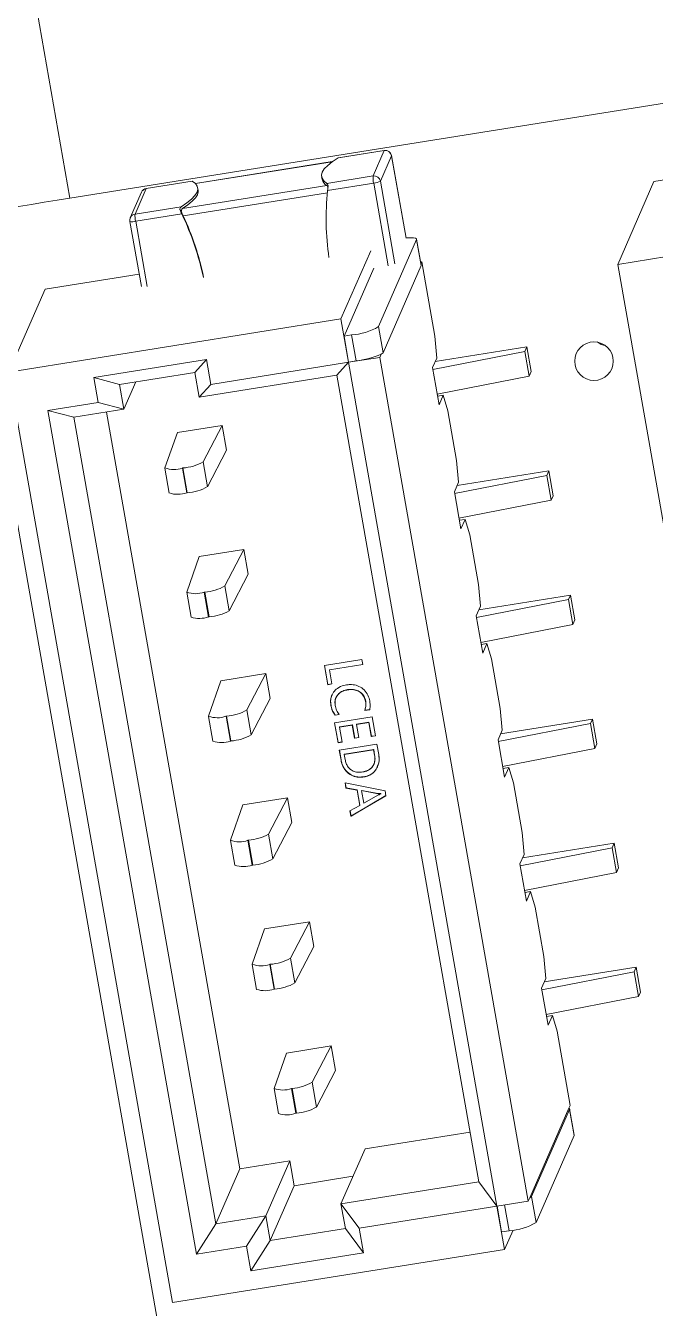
# Model space of a CAD drawing. Header units: millimetres. Extents: x 0 to 1189, y 0 to 841.
# Drawn here: x 473.236 to 474.224, y 441.702 to 443.715 of the extents above; entities that cross this region are included whole.
import ezdxf

# ---------------------------------------------------------------- set-up
doc = ezdxf.new("R2010")
doc.units = ezdxf.units.MM
doc.layers.get('0').update_dxf_attribs({"lineweight": 18})

msp = doc.modelspace()

# ---------------------------------------------------------------- linework, layer by layer
at = {"color": 7, "linetype": 'Continuous', "lineweight": 15}
for p, q in [((473.2025, 444.0277), (473.3053, 443.4437)), ((474.6808, 443.6639), (473.3053, 443.4437)), ((473.726, 443.5071), (473.7983, 443.5187)), ((473.7984, 443.5188), (473.7265, 443.5073)), ((473.7808, 443.4787), (473.7983, 443.5187)), ((473.7923, 443.4706), (473.8098, 443.5105)), ((473.8326, 443.381), (473.8098, 443.5107)), ((473.8098, 443.5107), (473.8098, 443.5105)), ((473.7169, 443.5012), (473.502, 443.4668)), ((473.726, 443.5071), (473.7265, 443.5072)), ((474.2215, 443.4698), (474.3595, 443.4919)), ((473.4249, 443.4589), (473.4972, 443.4705)), ((473.4969, 443.4706), (473.425, 443.4591)), ((473.4972, 443.4705), (473.497, 443.4704)), ((473.7, 443.4774), (473.7007, 443.4735)), ((473.7808, 443.4787), (473.7084, 443.4671)), ((474.1646, 443.3399), (474.2215, 443.4698)), ((473.4175, 443.4532), (473.4, 443.4132)), ((473.4074, 443.419), (473.4249, 443.4589)), ((473.4818, 443.4275), (473.7084, 443.4637)), ((473.5063, 443.4563), (473.5056, 443.4602)), ((473.7094, 443.4557), (473.7818, 443.4673)), ((473.4797, 443.4305), (473.4074, 443.419)), ((473.1382, 443.4143), (473.6072, 440.7478)), ((473.4084, 443.4076), (473.4807, 443.4191)), ((474.6854, 443.4233), (474.1646, 443.3399)), ((473.3993, 443.4075), (473.3993, 443.4076)), ((473.3993, 443.4075), (473.4173, 443.3051)), ((473.7893, 443.2423), (473.8491, 443.3789)), ((473.8491, 443.3789), (473.8563, 443.338)), ((473.8564, 443.3386), (473.8492, 443.3795)), ((473.7303, 443.2544), (473.7772, 443.3613)), ((473.7353, 443.2275), (473.782, 443.334)), ((473.8563, 443.338), (473.7965, 443.2014)), ((473.8571, 443.344), (473.8555, 443.3437)), ((473.8559, 443.3413), (473.8571, 443.344)), ((473.8776, 443.2272), (473.8571, 443.344)), ((474.4215, 441.8798), (474.1646, 443.3399)), ((473.2665, 443.3009), (473.4139, 443.3245)), ((473.2096, 443.171), (473.2665, 443.3009)), ((473.7303, 443.2544), (473.2096, 443.171)), ((473.7303, 443.2544), (473.7423, 443.1863)), ((473.7353, 443.2275), (473.7471, 443.2294)), ((473.7353, 443.2275), (473.7425, 443.1866)), ((473.7471, 443.2294), (473.7543, 443.1885)), ((473.7965, 443.2014), (473.7893, 443.2423)), ((473.8806, 443.193), (473.8776, 443.2272)), ((473.8782, 443.1876), (474.0222, 443.2106)), ((474.0222, 443.2106), (474.0191, 443.2035)), ((474.029, 443.1717), (474.0222, 443.2106)), ((473.5193, 443.1906), (473.3425, 443.1623)), ((473.501, 443.1704), (473.5193, 443.1906)), ((473.5262, 443.1516), (473.5193, 443.1906)), ((473.7423, 443.1863), (473.7915, 443.1941)), ((473.7425, 443.1866), (473.7423, 443.1863)), ((473.7425, 443.1866), (473.7543, 443.1885)), ((473.7915, 443.1941), (473.7936, 443.199)), ((474.0243, 441.8703), (473.7915, 443.1941)), ((473.874, 443.178), (473.8806, 443.193)), ((474.0191, 443.2035), (473.8745, 443.1752)), ((474.0259, 443.1645), (474.0191, 443.2035)), ((473.4664, 441.7109), (473.2096, 443.171)), ((473.3831, 443.1515), (473.501, 443.1704)), ((473.501, 443.1704), (473.5079, 443.1315)), ((473.7423, 443.1863), (473.5262, 443.1516)), ((473.724, 443.1661), (473.7423, 443.1863)), ((473.9752, 441.8624), (473.7423, 443.1863)), ((473.874, 443.178), (473.8843, 443.1196)), ((474.029, 443.1717), (474.0259, 443.1645)), ((473.3493, 443.1233), (473.3425, 443.1623)), ((473.3831, 443.1515), (473.3425, 443.1623)), ((473.3899, 443.1126), (473.3831, 443.1515)), ((473.3899, 443.1126), (473.4088, 443.1556)), ((473.5079, 443.1315), (473.724, 443.1661)), ((473.5079, 443.1315), (473.5262, 443.1516)), ((473.9466, 441.9006), (473.724, 443.1661)), ((474.0259, 443.1645), (473.8814, 443.1363)), ((473.8819, 443.1331), (473.8909, 443.1346)), ((473.8909, 443.1346), (473.8843, 443.1196)), ((473.8982, 443.1104), (473.8909, 443.1346)), ((473.3493, 443.1233), (473.2707, 443.1108)), ((473.5036, 441.7869), (473.2707, 443.1108)), ((473.2707, 443.1108), (473.3113, 443.1)), ((473.3113, 443.1), (473.3899, 443.1126)), ((473.3899, 443.1126), (473.3493, 443.1233)), ((473.5717, 441.9208), (473.3628, 443.1082)), ((473.9119, 443.0325), (473.8982, 443.1104)), ((473.5339, 441.8346), (473.3113, 443.1)), ((473.544, 443.0873), (473.4738, 443.076)), ((473.544, 443.0873), (473.5142, 443.0301)), ((473.5509, 443.0484), (473.544, 443.0873)), ((473.4543, 443.0206), (473.4738, 443.076)), ((473.521, 442.9912), (473.5509, 443.0484)), ((473.521, 442.9912), (473.5142, 443.0301)), ((473.9148, 442.9983), (473.9119, 443.0325)), ((473.4543, 443.0202), (473.4611, 442.9812)), ((473.4825, 443.0205), (473.4816, 443.0204)), ((473.4816, 443.0204), (473.4885, 442.9814)), ((473.4894, 442.9816), (473.4825, 443.0205)), ((474.0533, 443.0088), (473.9088, 442.9805)), ((473.9125, 442.9929), (474.0564, 443.0159)), ((474.0564, 443.0159), (474.0533, 443.0088)), ((474.0602, 442.9698), (474.0533, 443.0088)), ((474.0633, 442.977), (474.0564, 443.0159)), ((473.9083, 442.9833), (473.9148, 442.9983)), ((473.4894, 442.9816), (473.4885, 442.9814)), ((473.9083, 442.9833), (473.9185, 442.9249)), ((474.0602, 442.9698), (473.9156, 442.9416)), ((474.0633, 442.977), (474.0602, 442.9698)), ((473.9162, 442.9385), (473.9251, 442.9399)), ((473.9251, 442.9399), (473.9185, 442.9249)), ((473.9324, 442.9157), (473.9251, 442.9399)), ((473.9461, 442.8378), (473.9324, 442.9157)), ((473.5783, 442.8926), (473.508, 442.8814)), ((473.5783, 442.8926), (473.5484, 442.8355)), ((473.5851, 442.8537), (473.5783, 442.8926)), ((473.4886, 442.8259), (473.508, 442.8814)), ((473.5553, 442.7965), (473.5851, 442.8537)), ((473.4885, 442.8255), (473.4954, 442.7865)), ((473.5168, 442.8258), (473.5159, 442.8257)), ((473.5159, 442.8257), (473.5227, 442.7867)), ((473.5236, 442.7869), (473.5168, 442.8258)), ((473.5553, 442.7965), (473.5484, 442.8355)), ((473.9491, 442.8036), (473.9461, 442.8378)), ((474.0875, 442.8141), (473.943, 442.7859)), ((473.9467, 442.7982), (474.0907, 442.8212)), ((474.0907, 442.8212), (474.0875, 442.8141)), ((474.0944, 442.7752), (474.0875, 442.8141)), ((474.0975, 442.7823), (474.0907, 442.8212)), ((473.5236, 442.7869), (473.5227, 442.7867)), ((473.9425, 442.7886), (473.9491, 442.8036)), ((473.9425, 442.7886), (473.9528, 442.7302)), ((474.0944, 442.7752), (473.9498, 442.7469)), ((474.0975, 442.7823), (474.0944, 442.7752)), ((473.9504, 442.7438), (473.9593, 442.7452)), ((473.9593, 442.7452), (473.9528, 442.7302)), ((473.9667, 442.721), (473.9593, 442.7452)), ((473.7634, 442.7199), (473.7045, 442.7105)), ((473.7045, 442.7105), (473.7097, 442.6805)), ((473.7099, 442.6809), (473.7047, 442.7105)), ((473.7123, 442.7036), (473.7648, 442.712)), ((473.7125, 442.704), (473.7123, 442.7036)), ((473.7162, 442.6816), (473.7123, 442.7036)), ((473.7647, 442.7123), (473.7125, 442.704)), ((473.7648, 442.712), (473.7634, 442.7199)), ((473.9804, 442.6431), (473.9667, 442.721)), ((473.5228, 442.6312), (473.5422, 442.6867)), ((473.6125, 442.6979), (473.5422, 442.6867)), ((473.6125, 442.6979), (473.5827, 442.6408)), ((473.6194, 442.659), (473.6125, 442.6979)), ((473.7097, 442.6805), (473.7162, 442.6816)), ((473.7099, 442.6809), (473.7097, 442.6805)), ((473.7162, 442.6819), (473.7099, 442.6809)), ((473.741, 442.6727), (473.7408, 442.6723)), ((473.5895, 442.6018), (473.6194, 442.659)), ((473.7149, 442.6484), (473.7147, 442.6481)), ((473.7236, 442.6621), (473.7235, 442.6617)), ((473.7692, 442.6546), (473.769, 442.6543)), ((473.9833, 442.6089), (473.9804, 442.6431)), ((473.5228, 442.6308), (473.5296, 442.5919)), ((473.551, 442.6311), (473.5501, 442.631)), ((473.5501, 442.631), (473.557, 442.5921)), ((473.5579, 442.5922), (473.551, 442.6311)), ((473.5895, 442.6018), (473.5827, 442.6408)), ((473.7792, 442.6301), (473.7203, 442.6207)), ((473.7213, 442.6326), (473.7278, 442.6336)), ((473.7215, 442.6329), (473.7213, 442.6326)), ((473.7276, 442.6339), (473.7215, 442.6329)), ((473.7677, 442.64), (473.7756, 442.6413)), ((473.7678, 442.6403), (473.7677, 442.64)), ((473.7757, 442.6416), (473.7678, 442.6403)), ((473.7845, 442.6002), (473.7792, 442.6301)), ((473.9809, 442.6035), (474.1249, 442.6266)), ((474.1249, 442.6266), (474.1218, 442.6194)), ((474.1318, 442.5876), (474.1249, 442.6266)), ((473.7203, 442.6207), (473.7258, 442.5894)), ((473.7259, 442.5897), (473.7205, 442.6207)), ((473.7281, 442.6139), (473.7482, 442.6171)), ((473.7283, 442.6142), (473.7281, 442.6139)), ((473.7322, 442.5904), (473.7281, 442.6139)), ((473.7484, 442.6175), (473.7283, 442.6142)), ((473.7484, 442.6175), (473.7482, 442.6171)), ((473.7482, 442.6171), (473.7519, 442.5965)), ((473.752, 442.5968), (473.7484, 442.6175)), ((473.7547, 442.6182), (473.7741, 442.6213)), ((473.7549, 442.6185), (473.7547, 442.6182)), ((473.7583, 442.5975), (473.7547, 442.6182)), ((473.7743, 442.6216), (473.7549, 442.6185)), ((473.7743, 442.6216), (473.7741, 442.6213)), ((473.7741, 442.6213), (473.778, 442.5992)), ((473.7781, 442.5995), (473.7743, 442.6216)), ((473.9768, 442.5939), (473.9833, 442.6089)), ((474.1218, 442.6194), (473.9772, 442.5912)), ((474.1286, 442.5805), (474.1218, 442.6194)), ((473.5579, 442.5922), (473.557, 442.5921)), ((473.7258, 442.5894), (473.7322, 442.5904)), ((473.7259, 442.5897), (473.7258, 442.5894)), ((473.7322, 442.5907), (473.7259, 442.5897)), ((473.7867, 442.5874), (473.7278, 442.578)), ((473.7519, 442.5965), (473.7583, 442.5975)), ((473.752, 442.5968), (473.7519, 442.5965)), ((473.7583, 442.5978), (473.752, 442.5968)), ((473.778, 442.5992), (473.7845, 442.6002)), ((473.7781, 442.5995), (473.778, 442.5992)), ((473.7844, 442.6005), (473.7781, 442.5995)), ((473.7896, 442.5709), (473.7867, 442.5874)), ((473.9768, 442.5939), (473.987, 442.5355)), ((474.1318, 442.5876), (474.1286, 442.5805)), ((473.7278, 442.578), (473.7306, 442.5621)), ((473.7307, 442.5624), (473.728, 442.578)), ((473.7356, 442.5712), (473.7816, 442.5785)), ((473.7358, 442.5715), (473.7356, 442.5712)), ((473.7371, 442.5629), (473.7356, 442.5712)), ((473.7358, 442.5715), (473.7818, 442.5789)), ((473.7818, 442.5789), (473.7816, 442.5785)), ((473.7816, 442.5785), (473.7831, 442.5699)), ((473.7818, 442.5789), (473.7833, 442.5703)), ((473.7831, 442.5699), (473.7833, 442.5703)), ((474.1286, 442.5805), (473.9841, 442.5522)), ((473.7306, 442.5621), (473.7307, 442.5624)), ((473.7814, 442.5542), (473.7815, 442.5546)), ((473.9846, 442.5491), (473.9936, 442.5505)), ((473.9936, 442.5505), (473.987, 442.5355)), ((474.0009, 442.5263), (473.9936, 442.5505)), ((473.7996, 442.514), (473.7368, 442.5267)), ((473.7368, 442.5267), (473.7383, 442.5181)), ((473.7384, 442.5185), (473.737, 442.5266)), ((473.7664, 442.5361), (473.7663, 442.5358)), ((474.0146, 442.4485), (474.0009, 442.5263)), ((473.6468, 442.5032), (473.5765, 442.492)), ((473.6468, 442.5032), (473.6169, 442.4461)), ((473.6536, 442.4643), (473.6468, 442.5032)), ((473.7384, 442.5185), (473.7383, 442.5181)), ((473.7383, 442.5181), (473.7558, 442.5152)), ((473.756, 442.5155), (473.7384, 442.5185)), ((473.7461, 442.474), (473.801, 442.5062)), ((473.801, 442.5064), (473.7462, 442.4743)), ((473.756, 442.5155), (473.7558, 442.5152)), ((473.7558, 442.5152), (473.7601, 442.4911)), ((473.7602, 442.4914), (473.756, 442.5155)), ((473.7626, 442.5143), (473.7628, 442.5146)), ((473.7661, 442.4947), (473.7626, 442.5143)), ((473.7626, 442.5143), (473.7888, 442.5095)), ((473.7889, 442.5098), (473.7628, 442.5146)), ((473.7891, 442.5075), (473.7661, 442.4947)), ((473.7888, 442.5095), (473.7889, 442.5098)), ((473.7931, 442.5092), (473.7932, 442.5096)), ((473.7933, 442.5094), (473.7931, 442.509)), ((473.801, 442.5062), (473.7996, 442.514)), ((473.557, 442.4365), (473.5765, 442.492)), ((473.7601, 442.4911), (473.7446, 442.4825)), ((473.7446, 442.4825), (473.7461, 442.474)), ((473.7462, 442.4743), (473.7447, 442.4826)), ((473.7602, 442.4914), (473.7601, 442.4911)), ((473.6238, 442.4072), (473.6536, 442.4643)), ((473.7462, 442.4743), (473.7461, 442.474)), ((473.6238, 442.4072), (473.6169, 442.4461)), ((474.0176, 442.4143), (474.0146, 442.4485)), ((473.557, 442.4361), (473.5639, 442.3972)), ((473.5853, 442.4365), (473.5844, 442.4363)), ((473.5844, 442.4363), (473.5912, 442.3974)), ((473.5921, 442.3975), (473.5853, 442.4365)), ((474.156, 442.4247), (474.0115, 442.3965)), ((474.0152, 442.4088), (474.1592, 442.4319)), ((474.1592, 442.4319), (474.156, 442.4247)), ((474.1629, 442.3858), (474.156, 442.4247)), ((474.166, 442.3929), (474.1592, 442.4319)), ((474.011, 442.3993), (474.0176, 442.4143)), ((473.5921, 442.3975), (473.5912, 442.3974)), ((474.011, 442.3993), (474.0213, 442.3409)), ((474.1629, 442.3858), (474.0183, 442.3576)), ((474.166, 442.3929), (474.1629, 442.3858)), ((474.0189, 442.3544), (474.0278, 442.3559)), ((474.0278, 442.3559), (474.0213, 442.3409)), ((474.0352, 442.3316), (474.0278, 442.3559)), ((474.0489, 442.2538), (474.0352, 442.3316)), ((473.681, 442.3086), (473.6107, 442.2973)), ((473.681, 442.3086), (473.6511, 442.2514)), ((473.6879, 442.2696), (473.681, 442.3086)), ((473.5913, 442.2418), (473.6107, 442.2973)), ((473.658, 442.2125), (473.6879, 442.2696)), ((473.5912, 442.2414), (473.5981, 442.2025)), ((473.6195, 442.2418), (473.6186, 442.2416)), ((473.6186, 442.2416), (473.6255, 442.2027)), ((473.6264, 442.2028), (473.6195, 442.2418)), ((473.658, 442.2125), (473.6511, 442.2514)), ((474.0518, 442.2196), (474.0489, 442.2538)), ((474.1903, 442.2301), (474.0457, 442.2018)), ((474.0494, 442.2141), (474.1934, 442.2372)), ((474.1934, 442.2372), (474.1903, 442.2301)), ((474.1971, 442.1911), (474.1903, 442.2301)), ((474.2003, 442.1982), (474.1934, 442.2372)), ((473.6264, 442.2028), (473.6255, 442.2027)), ((474.0452, 442.2046), (474.0518, 442.2196)), ((474.0452, 442.2046), (474.0555, 442.1462)), ((474.1971, 442.1911), (474.0526, 442.1629)), ((474.2003, 442.1982), (474.1971, 442.1911)), ((474.0531, 442.1597), (474.0621, 442.1612)), ((474.0621, 442.1612), (474.0555, 442.1462)), ((474.0694, 442.137), (474.0621, 442.1612)), ((474.09, 442.0201), (474.0694, 442.137)), ((473.6255, 442.0471), (473.645, 442.1026)), ((473.7153, 442.1139), (473.645, 442.1026)), ((473.7153, 442.1139), (473.6854, 442.0567)), ((473.7221, 442.0749), (473.7153, 442.1139)), ((473.6922, 442.0178), (473.7221, 442.0749)), ((473.6255, 442.0468), (473.6323, 442.0078)), ((473.6538, 442.0471), (473.6529, 442.047)), ((473.6529, 442.047), (473.6597, 442.008)), ((473.6606, 442.0082), (473.6538, 442.0471)), ((473.6922, 442.0178), (473.6854, 442.0567)), ((474.09, 442.0201), (474.0881, 442.0159)), ((473.6606, 442.0082), (473.6597, 442.008)), ((474.0881, 442.0159), (474.0265, 441.8752)), ((474.0293, 441.8776), (474.0891, 442.0141)), ((474.0891, 442.0141), (474.0963, 441.9732)), ((474.0964, 441.9739), (474.0892, 442.0148)), ((473.7682, 441.9522), (473.9329, 441.9786)), ((474.0365, 441.8367), (474.0963, 441.9732)), ((474.0963, 441.9732), (474.0964, 441.9739)), ((473.7304, 441.866), (473.7682, 441.9522)), ((473.5717, 441.9208), (473.5339, 441.8346)), ((473.5717, 441.9208), (473.6503, 441.9333)), ((473.6503, 441.9333), (473.6125, 441.8472)), ((473.6503, 441.9333), (473.6571, 441.8944)), ((473.6571, 441.8944), (473.7493, 441.9092)), ((473.9466, 441.9006), (473.7304, 441.866)), ((473.9752, 441.8624), (473.9466, 441.9006)), ((473.6194, 441.8082), (473.6571, 441.8944)), ((473.759, 441.8278), (473.7304, 441.866)), ((473.7304, 441.866), (473.7373, 441.8271)), ((473.759, 441.8278), (473.9752, 441.8624)), ((474.0243, 441.8703), (473.9752, 441.8624)), ((473.9752, 441.8624), (473.9872, 441.7943)), ((473.9754, 441.8624), (473.9825, 441.8219)), ((474.0265, 441.8752), (474.0243, 441.8703)), ((474.0365, 441.8367), (474.0293, 441.8776)), ((473.6125, 441.8472), (473.5339, 441.8346)), ((473.5822, 441.7995), (473.6125, 441.8472)), ((473.6194, 441.8082), (473.6125, 441.8472)), ((473.5339, 441.8346), (473.5036, 441.7869)), ((473.7373, 441.8271), (473.6194, 441.8082)), ((473.7659, 441.7889), (473.7373, 441.8271)), ((473.7659, 441.7889), (473.759, 441.8278)), ((473.9825, 441.8219), (473.9943, 441.8237)), ((474.0006, 441.8248), (473.9872, 441.7943)), ((473.5036, 441.7869), (473.5822, 441.7995)), ((473.589, 441.7606), (473.5822, 441.7995)), ((473.589, 441.7606), (473.6194, 441.8082)), ((473.4664, 441.7109), (473.9872, 441.7943)), ((473.589, 441.7606), (473.7659, 441.7889))]:
    msp.add_line(p, q, dxfattribs=at)
at = {"color": 8, "linetype": 'Continuous', "lineweight": 15}
for p, q in [((473.7983, 443.5187), (473.7984, 443.5188)), ((473.8098, 443.5105), (473.8326, 443.3809)), ((473.5021, 443.4667), (473.7167, 443.501)), ((473.8151, 443.3409), (473.7923, 443.4706)), ((473.4249, 443.4589), (473.425, 443.4591)), ((473.4828, 443.4161), (473.7091, 443.4523)), ((473.8046, 443.3377), (473.7818, 443.4673)), ((473.4264, 443.3052), (473.4084, 443.4076)), ((473.9943, 441.8237), (473.9872, 441.8643))]:
    msp.add_line(p, q, dxfattribs=at)
at = {"color": 7, "linetype": 'Continuous', "lineweight": 15}
for points in [[(473.7084, 443.4671), (473.7036, 443.4709), (473.7007, 443.4751), (473.6999, 443.4797), (473.7011, 443.4845), (473.7043, 443.4898), (473.7096, 443.4953), (473.7168, 443.5011), (473.726, 443.5071)], [(473.4972, 443.4705), (473.5021, 443.4667), (473.505, 443.4625), (473.5058, 443.458), (473.5046, 443.4531), (473.5014, 443.4479), (473.4961, 443.4424), (473.4889, 443.4366), (473.4797, 443.4305)], [(473.4818, 443.4275), (473.4904, 443.4333), (473.4972, 443.4389), (473.5022, 443.4442), (473.5053, 443.4492), (473.5065, 443.4539), (473.5063, 443.4563)], [(473.8326, 443.3815), (473.8341, 443.3816), (473.8396, 443.3817), (473.8441, 443.3815), (473.8472, 443.3809), (473.8489, 443.38), (473.8491, 443.3789)]]:
    msp.add_lwpolyline(points, dxfattribs=at)
msp.add_circle((474.1274, 443.1881), 0.0303, dxfattribs=at)
for centre, radius, start, end in [((473.7999, 443.5087), 0.0101, 10.3067, 99.1095), ((473.7999, 443.509), 0.00999, 8.976, 98.8767), ((473.7152, 443.477), 0.0149, 193.4253, 242.564), ((473.8218, 443.4765), 0.0411, 176.9261, 192.9384), ((473.7824, 443.4688), 0.0101, 10.3276, 99.1814), ((473.7802, 443.4911), 0.0238, 273.6644, 300.4865), ((473.4265, 443.4494), 0.00978, 98.8459, 136.4186), ((474.1436, 443.4121), 0.4364, 174.2658, 188.0802), ((473.9845, 439.0039), 4.4915, 98.6983, 107.0173), ((473.4089, 443.4093), 0.00973, 156.4019, 190.0402), ((473.4483, 443.4168), 0.041, 176.9099, 192.9546), ((473.0813, 443.2279), 0.4429, 11.9023, 25.578), ((473.0825, 443.2289), 0.4419, 11.8866, 25.0589), ((473.8553, 443.3385), 0.00112, 334.903, 7.9298), ((473.7408, 443.325), 0.0959, 273.7306, 300.3656), ((474.1511, 443.243), 0.0311, 232.7285, 260.026), ((473.7355, 443.3371), 0.1498, 277.2133, 292.8418), ((473.791, 443.2051), 0.00663, 293.3938, 326.2057), ((473.4774, 443.0942), 0.0738, 274.0002, 299.8772), ((473.4682, 443.0563), 0.0383, 248.6927, 290.4572), ((473.4842, 443.0554), 0.074, 274.0443, 299.8726), ((473.4745, 443.0233), 0.0441, 252.3716, 288.4773), ((473.5025, 442.8614), 0.0381, 248.5825, 290.5675), ((473.5116, 442.8994), 0.0738, 273.9939, 299.8835), ((473.5087, 442.8286), 0.0441, 252.3668, 288.482), ((473.5185, 442.8605), 0.0738, 274.0128, 299.9041), ((473.5367, 442.6667), 0.0381, 248.5861, 290.5639), ((473.5459, 442.7048), 0.0738, 274.0156, 299.9013), ((473.543, 442.6339), 0.0441, 252.3716, 288.4773), ((473.5527, 442.6658), 0.0738, 273.9939, 299.8835), ((473.5801, 442.5101), 0.0738, 273.9939, 299.8835), ((473.571, 442.472), 0.0381, 248.5825, 290.5675), ((473.587, 442.4711), 0.0738, 273.9979, 299.8825), ((473.5772, 442.4391), 0.044, 252.3267, 288.5221), ((473.6052, 442.2774), 0.0382, 248.6548, 290.5451), ((473.6144, 442.3154), 0.0738, 273.9967, 299.8807), ((473.6115, 442.2446), 0.0442, 252.3684, 288.4305), ((473.6212, 442.2765), 0.0738, 273.9939, 299.8835), ((473.6394, 442.0827), 0.0382, 248.6495, 290.5504), ((473.6486, 442.1207), 0.0738, 273.9939, 299.8835), ((473.6457, 442.0501), 0.0444, 252.4787, 288.3701), ((473.6555, 442.0818), 0.0738, 273.9979, 299.8825), ((474.0879, 442.0146), 0.00136, 342.0104, 79.7461), ((474.0239, 441.8813), 0.00661, 293.3512, 326.2482), ((473.9881, 441.9194), 0.0958, 273.7285, 300.3678)]:
    msp.add_arc(centre, radius, start, end, dxfattribs=at)
at = {"color": 8, "linetype": 'Continuous', "lineweight": 15}
for centre, radius, start, end in [((473.4264, 443.4493), 0.00978, 98.8691, 156.3168), ((473.409, 443.4092), 0.00992, 99.2732, 155.7975), ((473.4037, 443.4213), 0.0145, 252.1654, 288.7333)]:
    msp.add_arc(centre, radius, start, end, dxfattribs=at)
at = {"color": 7, "linetype": 'Continuous', "lineweight": 15}
msp.add_ellipse((473.0873, 443.2562), major_axis=(0.4509, -0.054), ratio=0.806925, start_param=0.618652, end_param=0.627165, dxfattribs=at)
for points, knots in [([(473.7104, 443.4635), (473.7101, 443.4643), (473.7095, 443.4659), (473.7088, 443.4669), (473.7085, 443.4671), (473.7084, 443.4671)], [0, 0, 0, 0, 0.001852007, 0.003702078, 0.004196903, 0.004196903, 0.004196903, 0.004196903]), ([(473.7103, 443.46), (473.71, 443.4608), (473.7093, 443.4625), (473.7087, 443.4635), (473.7084, 443.4637), (473.7084, 443.4637)], [0, 0, 0, 0, 0.001843805, 0.003686422, 0.004221618, 0.004221618, 0.004221618, 0.004221618]), ([(473.7094, 443.4557), (473.7096, 443.4569), (473.7098, 443.4593), (473.7102, 443.4619), (473.7104, 443.4632), (473.7104, 443.4634)], [0, 0, 0, 0, 0.00346009, 0.006923865, 0.007694282, 0.007694282, 0.007694282, 0.007694282]), ([(473.4797, 443.4305), (473.4793, 443.4302), (473.4786, 443.4295), (473.478, 443.4276), (473.4778, 443.4265), (473.4777, 443.4262)], [0, 0, 0, 0, 0.002177224, 0.004350606, 0.004840229, 0.004840229, 0.004840229, 0.004840229]), ([(473.4807, 443.4191), (473.4802, 443.4202), (473.4792, 443.4224), (473.4782, 443.4248), (473.4778, 443.4259), (473.4777, 443.4261)], [0, 0, 0, 0, 0.003413217, 0.006836737, 0.007606537, 0.007606537, 0.007606537, 0.007606537]), ([(473.4798, 443.4231), (473.48, 443.424), (473.4804, 443.4258), (473.4812, 443.427), (473.4817, 443.4274), (473.4818, 443.4275)], [0, 0, 0, 0, 0.002128131, 0.004247723, 0.004866267, 0.004866267, 0.004866267, 0.004866267]), ([(473.4828, 443.4161), (473.4823, 443.4172), (473.4813, 443.4194), (473.4803, 443.4218), (473.4799, 443.4229), (473.4798, 443.4231)], [0, 0, 0, 0, 0.003405699, 0.006800867, 0.007652844, 0.007652844, 0.007652844, 0.007652844]), ([(473.739, 442.6801), (473.7377, 442.6798), (473.7327, 442.6789), (473.7252, 442.6757), (473.7183, 442.6689), (473.7146, 442.661), (473.7139, 442.6538), (473.7145, 442.6496), (473.7147, 442.6481)], [0, 0, 0, 0, 0.00396284, 0.01511836, 0.02387323, 0.03265013, 0.04087655, 0.04543745, 0.04543745, 0.04543745, 0.04543745]), ([(473.7149, 442.6484), (473.7147, 442.6497), (473.7141, 442.6536), (473.7142, 442.6593), (473.7161, 442.663), (473.7168, 442.6644)], [0, 0, 0, 0, 0.00395207, 0.01193415, 0.01647411, 0.01647411, 0.01647411, 0.01647411]), ([(473.7214, 442.648), (473.7212, 442.6493), (473.7207, 442.6529), (473.7217, 442.6588), (473.7251, 442.6646), (473.7306, 442.6694), (473.7363, 442.6715), (473.74, 442.6722), (473.7408, 442.6723)], [0, 0, 0, 0, 0.00396555, 0.01085236, 0.01752091, 0.02395339, 0.03255245, 0.03519613, 0.03519613, 0.03519613, 0.03519613]), ([(473.741, 442.6727), (473.7397, 442.6724), (473.7357, 442.6717), (473.7299, 442.6691), (473.7245, 442.6642), (473.7215, 442.6581), (473.7209, 442.6526), (473.7214, 442.6494), (473.7215, 442.6483)], [0, 0, 0, 0, 0.0039626, 0.01197314, 0.01877602, 0.02558569, 0.03200008, 0.03519942, 0.03519942, 0.03519942, 0.03519942]), ([(473.7755, 442.6554), (473.7752, 442.6567), (473.7743, 442.6613), (473.7707, 442.6688), (473.7634, 442.6759), (473.7543, 442.68), (473.7459, 442.681), (473.7408, 442.6803), (473.739, 442.6801)], [0, 0, 0, 0, 0.00399165, 0.01430822, 0.02435407, 0.0340923, 0.04366553, 0.04934816, 0.04934816, 0.04934816, 0.04934816]), ([(473.7408, 442.6723), (473.7422, 442.6725), (473.7461, 442.673), (473.7527, 442.6726), (473.7598, 442.6695), (473.7652, 442.6645), (473.768, 442.659), (473.7688, 442.6555), (473.769, 442.6543)], [0, 0, 0, 0, 0.00399748, 0.01207289, 0.01940051, 0.02672842, 0.03380732, 0.03757789, 0.03757789, 0.03757789, 0.03757789]), ([(473.7692, 442.6546), (473.7689, 442.6559), (473.7681, 442.6597), (473.765, 442.6654), (473.7593, 442.6702), (473.7519, 442.6731), (473.7455, 442.6733), (473.7418, 442.6728), (473.741, 442.6727)], [0, 0, 0, 0, 0.00399968, 0.01172484, 0.01889227, 0.0260762, 0.03520646, 0.03757108, 0.03757108, 0.03757108, 0.03757108]), ([(473.7147, 442.6481), (473.715, 442.6468), (473.7156, 442.6437), (473.7174, 442.6382), (473.7199, 442.6347), (473.7213, 442.6326)], [0, 0, 0, 0, 0.00396916, 0.0095365, 0.01699022, 0.01699022, 0.01699022, 0.01699022]), ([(473.7215, 442.6329), (473.7207, 442.634), (473.7188, 442.6364), (473.7164, 442.6416), (473.7154, 442.6459), (473.7149, 442.6484)], [0, 0, 0, 0, 0.00398279, 0.00924614, 0.01700919, 0.01700919, 0.01700919, 0.01700919]), ([(473.7278, 442.6336), (473.727, 442.6347), (473.7253, 442.6368), (473.7235, 442.6404), (473.7222, 442.6441), (473.7216, 442.6467), (473.7214, 442.648)], [0, 0, 0, 0, 0.00397902, 0.00796508, 0.01192234, 0.01593766, 0.01593766, 0.01593766, 0.01593766]), ([(473.769, 442.6543), (473.7692, 442.653), (473.7696, 442.6504), (473.7694, 442.6455), (473.7683, 442.6421), (473.7677, 442.64)], [0, 0, 0, 0, 0.00394972, 0.00790171, 0.01451904, 0.01451904, 0.01451904, 0.01451904]), ([(473.7678, 442.6403), (473.7683, 442.6416), (473.7691, 442.6441), (473.7698, 442.6489), (473.7694, 442.6524), (473.7692, 442.6546)], [0, 0, 0, 0, 0.00395321, 0.00791098, 0.01452069, 0.01452069, 0.01452069, 0.01452069]), ([(473.7756, 442.6413), (473.7758, 442.6426), (473.7763, 442.6452), (473.7763, 442.6499), (473.7758, 442.6533), (473.7755, 442.6554)], [0, 0, 0, 0, 0.00396193, 0.00791124, 0.01421653, 0.01421653, 0.01421653, 0.01421653]), ([(473.7647, 442.5436), (473.7634, 442.5434), (473.7594, 442.5429), (473.7531, 442.5434), (473.7464, 442.5464), (473.7415, 442.551), (473.7384, 442.5568), (473.7375, 442.5609), (473.7371, 442.5629)], [0, 0, 0, 0, 0.0039948, 0.01207349, 0.01874966, 0.02543569, 0.03198762, 0.03811739, 0.03811739, 0.03811739, 0.03811739]), ([(473.7831, 442.5699), (473.7833, 442.5686), (473.7839, 442.5647), (473.7833, 442.5584), (473.7805, 442.5519), (473.7754, 442.5469), (473.7697, 442.5445), (473.766, 442.5438), (473.7647, 442.5436)], [0, 0, 0, 0, 0.00397092, 0.01197839, 0.0185769, 0.02521286, 0.0327969, 0.03662344, 0.03662344, 0.03662344, 0.03662344]), ([(473.7833, 442.5703), (473.7835, 442.5689), (473.7841, 442.565), (473.7835, 442.5588), (473.7806, 442.5522), (473.7756, 442.5472), (473.7699, 442.5449), (473.7661, 442.5442), (473.7649, 442.5439)], [0, 0, 0, 0, 0.00395932, 0.01196674, 0.01856522, 0.02520114, 0.03278514, 0.03661165, 0.03661165, 0.03661165, 0.03661165]), ([(473.7663, 442.5358), (473.7676, 442.536), (473.7715, 442.5368), (473.7783, 442.5396), (473.7848, 442.5457), (473.7891, 442.5541), (473.7907, 442.5627), (473.7899, 442.5685), (473.7896, 442.5709)], [0, 0, 0, 0, 0.00396185, 0.01194553, 0.02164456, 0.03005069, 0.04010404, 0.04752696, 0.04752696, 0.04752696, 0.04752696]), ([(473.7898, 442.5713), (473.79, 442.57), (473.7907, 442.5649), (473.7905, 442.5573), (473.7875, 442.5522), (473.7865, 442.5504)], [0, 0, 0, 0, 0.00395763, 0.01546345, 0.02170604, 0.02170604, 0.02170604, 0.02170604]), ([(473.7306, 442.5621), (473.7308, 442.5608), (473.7318, 442.5557), (473.7356, 442.5473), (473.7438, 442.5394), (473.7534, 442.5355), (473.761, 442.5351), (473.7651, 442.5356), (473.7663, 442.5358)], [0, 0, 0, 0, 0.003998, 0.0157393, 0.02724668, 0.037097, 0.04615587, 0.04969643, 0.04969643, 0.04969643, 0.04969643]), ([(473.7664, 442.5361), (473.7651, 442.536), (473.7603, 442.5353), (473.7517, 442.5361), (473.7426, 442.5409), (473.7358, 442.5481), (473.7322, 442.5556), (473.7311, 442.5606), (473.7307, 442.5624)], [0, 0, 0, 0, 0.00399874, 0.01470017, 0.02501368, 0.0341711, 0.04410206, 0.04970169, 0.04970169, 0.04970169, 0.04970169]), ([(473.7846, 442.5466), (473.7845, 442.5464), (473.783, 442.5433), (473.7774, 442.5395), (473.7709, 442.5369), (473.7673, 442.5363), (473.7664, 442.5361)], [0, 0, 0, 0, 0.00050014, 0.0105206, 0.01898523, 0.02159582, 0.02159582, 0.02159582, 0.02159582]), ([(473.7888, 442.5095), (473.7895, 442.5094), (473.7909, 442.5092), (473.7924, 442.5092), (473.7931, 442.5092)], [0, 0, 0, 0, 0.002153889, 0.004325384, 0.004325384, 0.004325384, 0.004325384]), ([(473.7932, 442.5096), (473.7929, 442.5096), (473.7922, 442.5096), (473.7911, 442.5096), (473.79, 442.5097), (473.7893, 442.5098), (473.7889, 442.5098)], [0, 0, 0, 0, 0.001079524, 0.002156608, 0.00324145, 0.004325933, 0.004325933, 0.004325933, 0.004325933]), ([(473.7931, 442.509), (473.7925, 442.5088), (473.7911, 442.5084), (473.7898, 442.5078), (473.7891, 442.5075)], [0, 0, 0, 0, 0.002144949, 0.004295444, 0.004295444, 0.004295444, 0.004295444])]:
    msp.add_open_spline(points, degree=3, knots=knots, dxfattribs=at)

doc.saveas('drawing.dxf')
